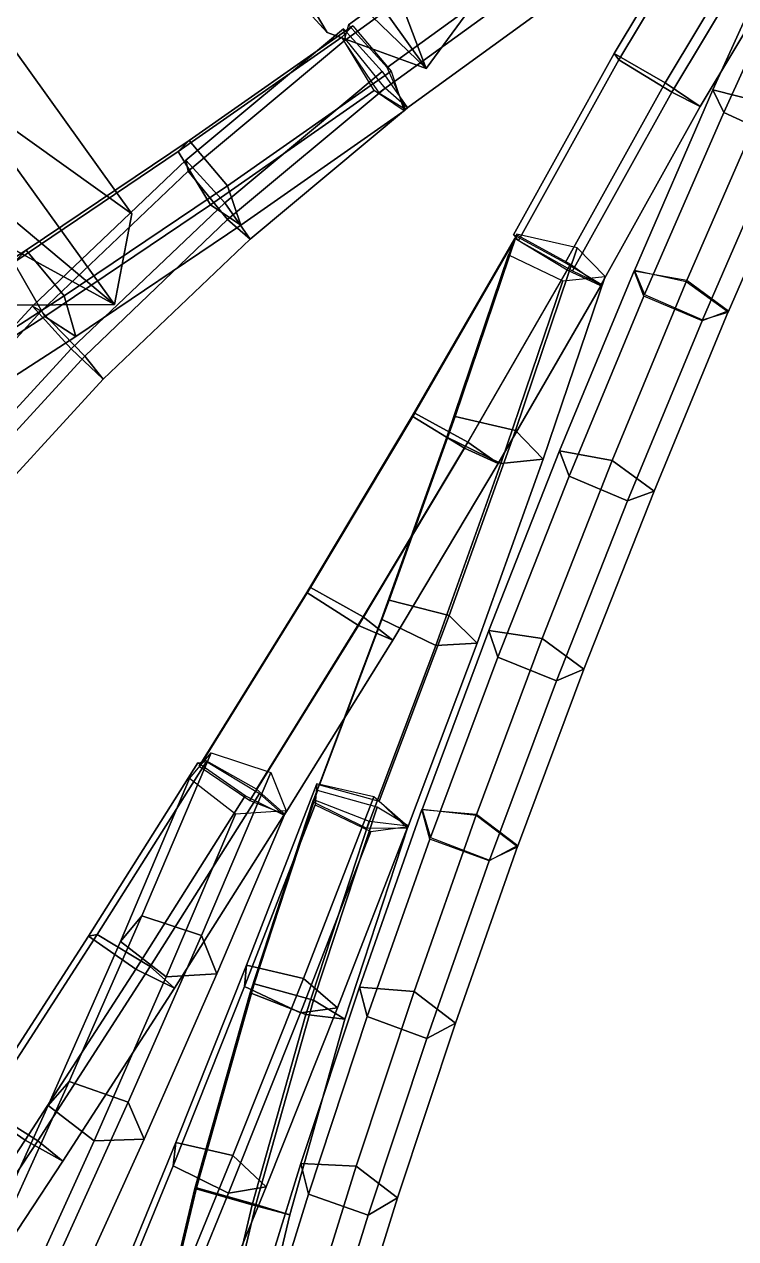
# Model space of a CAD drawing. Header units: metres. Extents: x -488 to 282, y -579 to 399.
# Drawn here: x -213.1 to -176.7, y -378.3 to -316.1 of the extents above; entities that cross this region are included whole.
import ezdxf

# ---------------------------------------------------------------- set-up
doc = ezdxf.new("R2010")
doc.units = ezdxf.units.M

msp = doc.modelspace()

# ---------------------------------------------------------------- linework, layer by layer
at = {"layer": 'coreopsi_1InfInt', "color": 3}
for points in [[(-174.8845, -310.0668, 40.8013), (-180.302, -319.1069, 41.3048), (-182.9151, -317.6157, 39.9604), (-177.4546, -308.5073, 39.4516)], [(-177.4546, -308.5073, 39.4516), (-182.9151, -317.6157, 39.9604), (-182.6781, -317.9369, 36.7445), (-177.2441, -308.873, 36.2386)], [(-177.2441, -308.873, 36.2386), (-182.6781, -317.9369, 36.7445), (-179.973, -319.5949, 36.08526), (-174.5973, -310.6252, 35.5862)], [(-188.1253, -310.0363, 43.4614), (-196.5275, -316.1446, 45.7263), (-196.7646, -316.9756, 42.603), (-188.4032, -310.8971, 40.3497)], [(-186.2059, -312.2674, 44.9437), (-194.5433, -318.3309, 47.19), (-196.5275, -316.1446, 45.7263), (-188.1253, -310.0363, 43.4614)], [(-173.1474, -311.3589, 38.3899), (-178.5129, -320.3139, 38.8875), (-180.302, -319.1069, 41.3048), (-174.8845, -310.0668, 40.8013)], [(-171.0687, -310.9449, 45.3329), (-175.2441, -320.127, 48.06861), (-177.8639, -319.4683, 46.2786), (-173.6473, -310.1988, 43.5176)], [(-173.6473, -310.1988, 43.5176), (-177.8639, -319.4683, 46.2786), (-177.3111, -320.6239, 43.2425), (-173.0606, -311.2838, 40.4617)], [(-188.4032, -310.8971, 40.3497), (-196.7646, -316.9756, 42.603), (-194.9669, -319.6278, 42.1176), (-186.694, -313.6115, 39.8893)], [(-174.5973, -310.6252, 35.5862), (-179.973, -319.5949, 36.08526), (-178.5129, -320.3139, 38.8875), (-173.1474, -311.3589, 38.3899)], [(-173.0606, -311.2838, 40.4617), (-177.3111, -320.6239, 43.2425), (-174.363, -321.9691, 43.229), (-170.1335, -312.6742, 40.462)], [(-185.3437, -314.4535, 42.7123), (-193.6019, -320.4606, 44.9362), (-194.5433, -318.3309, 47.19), (-186.2059, -312.2674, 44.9437)], [(-186.694, -313.6115, 39.8893), (-194.9669, -319.6278, 42.1176), (-193.6019, -320.4606, 44.9362), (-185.3437, -314.4535, 42.7123)], [(-196.309, -316.1964, 45.9947), (-204.6831, -322.0607, 48.5466), (-205.2395, -322.6329, 45.4059), (-196.8654, -316.7686, 42.8539)], [(-194.3431, -318.5149, 47.1177), (-202.7172, -324.3793, 49.6696), (-204.6831, -322.0607, 48.5466), (-196.309, -316.1964, 45.9947)], [(-196.8654, -316.7686, 42.8539), (-205.2395, -322.6329, 45.4059), (-203.5815, -325.359, 44.582), (-195.2074, -319.4947, 42.03008)], [(-180.302, -319.1069, 41.3048), (-185.4261, -328.3227, 41.6776), (-188.0799, -326.9012, 40.3375), (-182.9151, -317.6157, 39.9604)], [(-182.9151, -317.6157, 39.9604), (-188.0799, -326.9012, 40.3375), (-187.8178, -327.1771, 37.1193), (-182.6781, -317.9369, 36.7445)], [(-182.6781, -317.9369, 36.7445), (-187.8178, -327.1771, 37.1193), (-185.0574, -328.739, 36.4544), (-179.973, -319.5949, 36.08526)], [(-193.6662, -320.5417, 44.6814), (-202.0403, -326.406, 47.2333), (-202.7172, -324.3793, 49.6696), (-194.3431, -318.5149, 47.1177)], [(-195.2074, -319.4947, 42.03008), (-203.5815, -325.359, 44.582), (-202.0403, -326.406, 47.2333), (-193.6662, -320.5417, 44.6814)], [(-178.5129, -320.3139, 38.8875), (-183.5877, -329.443, 39.2555), (-185.4261, -328.3227, 41.6776), (-180.302, -319.1069, 41.3048)], [(-179.973, -319.5949, 36.08526), (-185.0574, -328.739, 36.4544), (-183.5877, -329.443, 39.2555), (-178.5129, -320.3139, 38.8875)], [(-175.2441, -320.127, 48.06861), (-179.2288, -329.2968, 51.1125), (-181.888, -328.7253, 49.3509), (-177.8639, -319.4683, 46.2786)], [(-177.8639, -319.4683, 46.2786), (-181.888, -328.7253, 49.3509), (-181.3677, -329.9516, 46.3369), (-177.3111, -320.6239, 43.2425)], [(-173.0928, -321.6637, 46.1946), (-177.0851, -330.8492, 49.2428), (-179.2288, -329.2968, 51.1125), (-175.2441, -320.127, 48.06861)], [(-177.3111, -320.6239, 43.2425), (-181.3677, -329.9516, 46.3369), (-178.3994, -331.2516, 46.3081), (-174.363, -321.9691, 43.229)], [(-204.6831, -322.0607, 48.5466), (-213.0257, -327.6809, 51.3827), (-213.6622, -328.307, 48.2675), (-205.2395, -322.6329, 45.4059)], [(-202.7172, -324.3793, 49.6696), (-211.074, -330.0097, 52.5094), (-213.0257, -327.6809, 51.3827), (-204.6831, -322.0607, 48.5466)], [(-174.363, -321.9691, 43.229), (-178.3994, -331.2516, 46.3081), (-177.0851, -330.8492, 49.2428), (-173.0928, -321.6637, 46.1946)], [(-205.2395, -322.6329, 45.4059), (-213.6622, -328.307, 48.2675), (-212.0689, -331.0773, 47.4635), (-203.5815, -325.359, 44.582)], [(-202.0403, -326.406, 47.2333), (-210.4861, -332.0967, 50.1011), (-211.074, -330.0097, 52.5094), (-202.7172, -324.3793, 49.6696)], [(-203.5815, -325.359, 44.582), (-212.0689, -331.0773, 47.4635), (-210.4861, -332.0967, 50.1011), (-202.0403, -326.406, 47.2333)], [(-187.8711, -326.9077, 40.6183), (-193.1243, -336.0151, 41.3166), (-193.2595, -336.1851, 38.08334), (-188.0063, -327.0777, 37.385)], [(-185.1645, -328.3935, 41.6021), (-190.4177, -337.5009, 42.3004), (-193.1243, -336.0151, 41.3166), (-187.8711, -326.9077, 40.6183)], [(-188.3267, -327.9097, 40.4576), (-191.4907, -337.2572, 36.7641), (-191.0693, -336.2008, 33.7296), (-187.9053, -326.8533, 37.4231)], [(-187.9053, -326.8533, 37.4231), (-191.0693, -336.2008, 33.7296), (-187.9714, -336.9028, 32.8525), (-184.8074, -327.5554, 36.546)], [(-213.0257, -327.6809, 51.3827), (-221.395, -333.0985, 54.5185), (-222.1119, -333.7765, 51.4318), (-213.6622, -328.307, 48.2675)], [(-211.074, -330.0097, 52.5094), (-219.4577, -335.4371, 55.6494), (-221.395, -333.0985, 54.5185), (-213.0257, -327.6809, 51.3827)], [(-188.0063, -327.0777, 37.385), (-193.2595, -336.1851, 38.08334), (-190.5809, -337.8086, 37.05925), (-185.3277, -328.7012, 36.3609)], [(-184.8074, -327.5554, 36.546), (-187.9714, -336.9028, 32.8525), (-186.5526, -338.3762, 35.366), (-183.3886, -329.0287, 39.05955)], [(-213.6622, -328.307, 48.2675), (-222.1119, -333.7765, 51.4318), (-220.5837, -336.5894, 50.6498), (-212.0689, -331.0773, 47.4635)], [(-185.5512, -329.2465, 41.4631), (-188.7152, -338.594, 37.7696), (-191.4907, -337.2572, 36.7641), (-188.3267, -327.9097, 40.4576)], [(-185.3277, -328.7012, 36.3609), (-190.5809, -337.8086, 37.05925), (-188.8548, -338.603, 39.6842), (-183.6016, -329.4956, 38.9859)], [(-183.6016, -329.4956, 38.9859), (-188.8548, -338.603, 39.6842), (-190.4177, -337.5009, 42.3004), (-185.1645, -328.3935, 41.6021)], [(-179.1961, -329.222, 51.08633), (-183.0179, -338.4433, 54.4611), (-185.7148, -337.9588, 52.7308), (-181.8929, -328.7375, 49.356)], [(-181.8929, -328.7375, 49.356), (-185.7148, -337.9588, 52.7308), (-185.2254, -339.2558, 49.7412), (-181.4036, -330.0345, 46.3664)], [(-183.3886, -329.0287, 39.05955), (-186.5526, -338.3762, 35.366), (-188.7152, -338.594, 37.7696), (-185.5512, -329.2465, 41.4631)], [(-177.0597, -330.79, 49.2212), (-180.8815, -340.0113, 52.596), (-183.0179, -338.4433, 54.4611), (-179.1961, -329.222, 51.08633)], [(-210.4861, -332.0967, 50.1011), (-218.9591, -337.5823, 53.2721), (-219.4577, -335.4371, 55.6494), (-211.074, -330.0097, 52.5094)], [(-181.4036, -330.0345, 46.3664), (-185.2254, -339.2558, 49.7412), (-182.238, -340.5106, 49.6957), (-178.4162, -331.2893, 46.3209)], [(-178.4162, -331.2893, 46.3209), (-182.238, -340.5106, 49.6957), (-180.8815, -340.0113, 52.596), (-177.0597, -330.79, 49.2212)], [(-212.0689, -331.0773, 47.4635), (-220.5837, -336.5894, 50.6498), (-218.9591, -337.5823, 53.2721), (-210.4861, -332.0967, 50.1011)], [(-193.1243, -336.0151, 41.3166), (-198.4629, -344.9423, 42.3337), (-198.6493, -345.1976, 39.1085), (-193.2595, -336.1851, 38.08334)], [(-193.2595, -336.1851, 38.08334), (-198.6493, -345.1976, 39.1085), (-196.0118, -346.8905, 38.09014), (-190.5809, -337.8086, 37.05925)], [(-190.4177, -337.5009, 42.3004), (-195.765, -346.4437, 43.3179), (-198.4629, -344.9423, 42.3337), (-193.1243, -336.0151, 41.3166)], [(-191.4907, -337.2572, 36.7641), (-194.8271, -346.574, 33.4033), (-194.4376, -345.606, 30.3353), (-191.0693, -336.2008, 33.7296)], [(-191.0693, -336.2008, 33.7296), (-194.4376, -345.606, 30.3353), (-191.3649, -346.3796, 29.4301), (-187.9714, -336.9028, 32.8525)], [(-187.9714, -336.9028, 32.8525), (-191.3649, -346.3796, 29.4301), (-189.9293, -347.807, 31.9605), (-186.5526, -338.3762, 35.366)], [(-188.8548, -338.603, 39.6842), (-194.2589, -347.6408, 40.7103), (-195.765, -346.4437, 43.3179), (-190.4177, -337.5009, 42.3004)], [(-188.7152, -338.594, 37.7696), (-192.0567, -347.9265, 34.402), (-194.8271, -346.574, 33.4033), (-191.4907, -337.2572, 36.7641)], [(-190.5809, -337.8086, 37.05925), (-196.0118, -346.8905, 38.09014), (-194.2589, -347.6408, 40.7103), (-188.8548, -338.603, 39.6842)], [(-183.0179, -338.4433, 54.4611), (-186.6069, -347.5555, 58.1102), (-189.3394, -347.1578, 56.4141), (-185.7148, -337.9588, 52.7308)], [(-185.7148, -337.9588, 52.7308), (-189.3394, -347.1578, 56.4141), (-188.8795, -348.5251, 53.4512), (-185.2254, -339.2558, 49.7412)], [(-186.5526, -338.3762, 35.366), (-189.9293, -347.807, 31.9605), (-192.0567, -347.9265, 34.402), (-188.7152, -338.594, 37.7696)], [(-180.8815, -340.0113, 52.596), (-184.4774, -349.1392, 56.2504), (-186.6069, -347.5555, 58.1102), (-183.0179, -338.4433, 54.4611)], [(-185.2254, -339.2558, 49.7412), (-188.8795, -348.5251, 53.4512), (-185.8739, -349.735, 53.3875), (-182.238, -340.5106, 49.6957)], [(-182.238, -340.5106, 49.6957), (-185.8739, -349.735, 53.3875), (-184.4774, -349.1392, 56.2504), (-180.8815, -340.0113, 52.596)], [(-198.4629, -344.9423, 42.3337), (-203.9229, -353.7529, 43.672), (-204.1617, -354.0924, 40.4581), (-198.6493, -345.1976, 39.1085)], [(-195.765, -346.4437, 43.3179), (-201.234, -355.2697, 44.6574), (-203.9229, -353.7529, 43.672), (-198.4629, -344.9423, 42.3337)], [(-198.6493, -345.1976, 39.1085), (-204.1617, -354.0924, 40.4581), (-201.5663, -355.8539, 39.4478), (-196.0118, -346.8905, 38.09014)], [(-194.8271, -346.574, 33.4033), (-198.3572, -355.9243, 30.3474), (-198.0014, -355.0452, 27.2487), (-194.4376, -345.606, 30.3353)], [(-194.4376, -345.606, 30.3353), (-198.0014, -355.0452, 27.2487), (-194.9554, -355.8907, 26.3177), (-191.3649, -346.3796, 29.4301)], [(-196.0118, -346.8905, 38.09014), (-201.5663, -355.8539, 39.4478), (-199.7859, -356.5607, 42.06171), (-194.2589, -347.6408, 40.7103)], [(-194.2589, -347.6408, 40.7103), (-199.7859, -356.5607, 42.06171), (-201.234, -355.2697, 44.6574), (-195.765, -346.4437, 43.3179)], [(-192.0567, -347.9265, 34.402), (-195.5923, -357.2926, 31.3397), (-198.3572, -355.9243, 30.3474), (-194.8271, -346.574, 33.4033)], [(-191.3649, -346.3796, 29.4301), (-194.9554, -355.8907, 26.3177), (-193.5019, -357.2719, 28.8635), (-189.9293, -347.807, 31.9605)], [(-186.6069, -347.5555, 58.1102), (-189.9912, -356.6225, 62.05541), (-192.7574, -356.3112, 60.3963), (-189.3394, -347.1578, 56.4141)], [(-189.3394, -347.1578, 56.4141), (-192.7574, -356.3112, 60.3963), (-192.3255, -357.7486, 57.4626), (-188.8795, -348.5251, 53.4512)], [(-184.4774, -349.1392, 56.2504), (-187.8684, -358.2217, 60.2013), (-189.9912, -356.6225, 62.05541), (-186.6069, -347.5555, 58.1102)], [(-189.9293, -347.807, 31.9605), (-193.5019, -357.2719, 28.8635), (-195.5923, -357.2926, 31.3397), (-192.0567, -347.9265, 34.402)], [(-188.8795, -348.5251, 53.4512), (-192.3255, -357.7486, 57.4626), (-189.3028, -358.9137, 57.3791), (-185.8739, -349.735, 53.3875)], [(-185.8739, -349.735, 53.3875), (-189.3028, -358.9137, 57.3791), (-187.8684, -358.2217, 60.2013), (-184.4774, -349.1392, 56.2504)], [(-203.5525, -353.4221, 43.7267), (-207.0975, -361.762, 49.1031), (-208.2034, -363.0664, 46.3505), (-204.6584, -354.7264, 40.9741)], [(-200.5049, -354.428, 44.1757), (-204.0499, -362.768, 49.5521), (-207.0975, -361.762, 49.1031), (-203.5525, -353.4221, 43.7267)], [(-203.7854, -353.8568, 43.8863), (-209.3921, -362.7224, 44.8829), (-209.8419, -362.7986, 41.6746), (-204.2352, -353.933, 40.678)], [(-204.2352, -353.933, 40.678), (-209.8419, -362.7986, 41.6746), (-207.4129, -364.4839, 40.3474), (-201.8062, -355.6183, 39.3508)], [(-201.0743, -355.4942, 44.5719), (-206.681, -364.3599, 45.5685), (-209.3921, -362.7224, 44.8829), (-203.7854, -353.8568, 43.8863)], [(-204.6584, -354.7264, 40.9741), (-208.2034, -363.0664, 46.3505), (-205.8497, -364.8907, 45.07265), (-202.3047, -356.5508, 39.6962)], [(-199.7221, -356.3909, 41.6471), (-203.2671, -364.7308, 47.02354), (-204.0499, -362.768, 49.5521), (-200.5049, -354.428, 44.1757)], [(-198.2361, -356.0807, 30.5384), (-201.8409, -365.3726, 27.1187), (-201.747, -364.286, 24.06719), (-198.1422, -354.9941, 27.4869)], [(-198.1422, -354.9941, 27.4869), (-201.747, -364.286, 24.06719), (-198.8275, -364.9654, 22.8356), (-195.2227, -355.6735, 26.2554)], [(-201.8062, -355.6183, 39.3508), (-207.4129, -364.4839, 40.3474), (-205.4393, -365.465, 42.7231), (-199.8326, -356.5993, 41.7265)], [(-199.8326, -356.5993, 41.7265), (-205.4393, -365.465, 42.7231), (-206.681, -364.3599, 45.5685), (-201.0743, -355.4942, 44.5719)], [(-195.3756, -357.4418, 31.2213), (-198.9804, -366.7337, 27.8016), (-201.8409, -365.3726, 27.1187), (-198.2361, -356.0807, 30.5384)], [(-195.2227, -355.6735, 26.2554), (-198.8275, -364.9654, 22.8356), (-197.0899, -366.4782, 25.1145), (-193.4851, -357.1863, 28.5343)], [(-202.3047, -356.5508, 39.6962), (-205.8497, -364.8907, 45.07265), (-203.2671, -364.7308, 47.02354), (-199.7221, -356.3909, 41.6471)], [(-189.9635, -356.5486, 62.02182), (-193.1668, -365.6335, 66.2918), (-195.9647, -365.408, 64.6725), (-192.7615, -356.3232, 60.4025)], [(-192.7615, -356.3232, 60.4025), (-195.9647, -365.408, 64.6725), (-195.5592, -366.9151, 61.7702), (-192.3559, -357.8303, 57.5002)], [(-187.8469, -358.1634, 60.174), (-191.0502, -367.2482, 64.4441), (-193.1668, -365.6335, 66.2918), (-189.9635, -356.5486, 62.02182)], [(-193.4851, -357.1863, 28.5343), (-197.0899, -366.4782, 25.1145), (-198.9804, -366.7337, 27.8016), (-195.3756, -357.4418, 31.2213)], [(-192.3559, -357.8303, 57.5002), (-195.5592, -366.9151, 61.7702), (-192.5203, -368.0358, 61.6656), (-189.317, -358.951, 57.3956)], [(-189.317, -358.951, 57.3956), (-192.5203, -368.0358, 61.6656), (-191.0502, -367.2482, 64.4441), (-187.8469, -358.1634, 60.174)], [(-207.0975, -361.762, 49.1031), (-210.8288, -370.2499, 54.1994), (-211.8974, -371.4653, 51.3919), (-208.2034, -363.0664, 46.3505)], [(-204.0499, -362.768, 49.5521), (-207.7991, -371.2977, 54.6732), (-210.8288, -370.2499, 54.1994), (-207.0975, -361.762, 49.1031)], [(-209.3921, -362.7224, 44.8829), (-215.1168, -371.5964, 45.5315), (-215.5077, -371.5788, 42.3146), (-209.8419, -362.7986, 41.6746)], [(-209.8419, -362.7986, 41.6746), (-215.5077, -371.5788, 42.3146), (-213.0696, -373.2489, 40.9851), (-207.4129, -364.4839, 40.3474)], [(-206.681, -364.3599, 45.5685), (-212.4333, -373.2775, 46.2201), (-215.1168, -371.5964, 45.5315), (-209.3921, -362.7224, 44.8829)], [(-208.2034, -363.0664, 46.3505), (-211.8974, -371.4653, 51.3919), (-209.538, -373.2756, 50.1043), (-205.8497, -364.8907, 45.07265)], [(-203.2671, -364.7308, 47.02354), (-206.9893, -373.1959, 52.1041), (-207.7991, -371.2977, 54.6732), (-204.0499, -362.768, 49.5521)], [(-205.4393, -365.465, 42.7231), (-211.149, -374.3142, 43.3679), (-212.4333, -373.2775, 46.2201), (-206.681, -364.3599, 45.5685)], [(-201.8409, -365.3726, 27.1187), (-205.5021, -374.5568, 23.3521), (-205.3708, -373.3727, 20.3385), (-201.747, -364.286, 24.06719)], [(-201.747, -364.286, 24.06719), (-205.3708, -373.3727, 20.3385), (-202.4455, -374.0359, 19.1122), (-198.8275, -364.9654, 22.8356)], [(-207.4129, -364.4839, 40.3474), (-213.0696, -373.2489, 40.9851), (-211.149, -374.3142, 43.3679), (-205.4393, -365.465, 42.7231)], [(-205.8497, -364.8907, 45.07265), (-209.538, -373.2756, 50.1043), (-206.9893, -373.1959, 52.1041), (-203.2671, -364.7308, 47.02354)], [(-198.8275, -364.9654, 22.8356), (-202.4455, -374.0359, 19.1122), (-200.7415, -375.6362, 21.3565), (-197.0899, -366.4782, 25.1145)], [(-198.9804, -366.7337, 27.8016), (-202.6591, -375.9629, 24.01655), (-205.5021, -374.5568, 23.3521), (-201.8409, -365.3726, 27.1187)], [(-193.1668, -365.6335, 66.2918), (-196.1297, -374.5775, 70.8144), (-198.9574, -374.4373, 69.2377), (-195.9647, -365.408, 64.6725)], [(-195.9647, -365.408, 64.6725), (-198.9574, -374.4373, 69.2377), (-198.5765, -376.0138, 66.369), (-195.5592, -366.9151, 61.7702)], [(-191.0502, -367.2482, 64.4441), (-194.0191, -376.2077, 68.9735), (-196.1297, -374.5775, 70.8144), (-193.1668, -365.6335, 66.2918)], [(-197.0899, -366.4782, 25.1145), (-200.7415, -375.6362, 21.3565), (-202.6591, -375.9629, 24.01655), (-198.9804, -366.7337, 27.8016)], [(-195.5592, -366.9151, 61.7702), (-198.5765, -376.0138, 66.369), (-195.5226, -377.0903, 66.2418), (-192.5203, -368.0358, 61.6656)], [(-192.5203, -368.0358, 61.6656), (-195.5226, -377.0903, 66.2418), (-194.0191, -376.2077, 68.9735), (-191.0502, -367.2482, 64.4441)], [(-210.8288, -370.2499, 54.1994), (-214.7286, -378.8416, 58.9864), (-215.7579, -379.9669, 56.1271), (-211.8974, -371.4653, 51.3919)], [(-207.7991, -371.2977, 54.6732), (-211.7176, -379.9316, 59.4835), (-214.7286, -378.8416, 58.9864), (-210.8288, -370.2499, 54.1994)], [(-215.5077, -371.5788, 42.3146), (-221.2615, -380.3202, 42.6042), (-218.814, -381.9751, 41.2731), (-213.0696, -373.2489, 40.9851)], [(-212.4333, -373.2775, 46.2201), (-218.275, -382.1559, 46.516), (-220.9303, -380.4312, 45.8259), (-215.1168, -371.5964, 45.5315)], [(-211.8974, -371.4653, 51.3919), (-215.7579, -379.9669, 56.1271), (-213.3927, -381.763, 54.8304), (-209.538, -373.2756, 50.1043)], [(-206.9893, -373.1959, 52.1041), (-210.8795, -381.7644, 56.8762), (-211.7176, -379.9316, 59.4835), (-207.7991, -371.2977, 54.6732)], [(-213.0696, -373.2489, 40.9851), (-218.814, -381.9751, 41.2731), (-216.9473, -383.1245, 43.6597), (-211.149, -374.3142, 43.3679)], [(-211.149, -374.3142, 43.3679), (-216.9473, -383.1245, 43.6597), (-218.275, -382.1559, 46.516), (-212.4333, -373.2775, 46.2201)], [(-209.538, -373.2756, 50.1043), (-213.3927, -381.763, 54.8304), (-210.8795, -381.7644, 56.8762), (-206.9893, -373.1959, 52.1041)], [(-205.5021, -374.5568, 23.3521), (-209.2012, -383.5833, 19.2561), (-209.0322, -382.3033, 16.2838), (-205.3708, -373.3727, 20.3385)], [(-205.3708, -373.3727, 20.3385), (-209.0322, -382.3033, 16.2838), (-206.1009, -382.9508, 15.0634), (-202.4455, -374.0359, 19.1122)], [(-202.4455, -374.0359, 19.1122), (-206.1009, -382.9508, 15.0634), (-204.4308, -384.637, 17.2699), (-200.7415, -375.6362, 21.3565)], [(-202.6591, -375.9629, 24.01655), (-206.3758, -385.0338, 19.9003), (-209.2012, -383.5833, 19.2561), (-205.5021, -374.5568, 23.3521)], [(-196.1297, -374.5775, 70.8144), (-198.8762, -383.444, 75.6176), (-201.7316, -383.3884, 74.08622), (-198.9574, -374.4373, 69.2377)], [(-198.9574, -374.4373, 69.2377), (-201.7316, -383.3884, 74.08622), (-201.3738, -385.0335, 71.2534), (-198.5765, -376.0138, 66.369)], [(-194.0191, -376.2077, 68.9735), (-196.7712, -385.0896, 73.784), (-198.8762, -383.444, 75.6176), (-196.1297, -374.5775, 70.8144)], [(-200.7415, -375.6362, 21.3565), (-204.4308, -384.637, 17.2699), (-206.3758, -385.0338, 19.9003), (-202.6591, -375.9629, 24.01655)], [(-198.5765, -376.0138, 66.369), (-201.3738, -385.0335, 71.2534), (-198.3059, -386.0663, 71.1022), (-195.5226, -377.0903, 66.2418)], [(-195.5226, -377.0903, 66.2418), (-198.3059, -386.0663, 71.1022), (-196.7712, -385.0896, 73.784), (-194.0191, -376.2077, 68.9735)]]:
    msp.add_3dface(points, dxfattribs=at)
at = {"layer": 'coreopsi_1Pdcel', "color": 3}
for points in [[(-215.4744, -308.8777, 191.6409), (-221.242, -317.2183, 190.9633), (-218.5852, -319.0237, 190.6306), (-212.6939, -310.4869, 191.3127)], [(-211.5113, -311.0773, 194.2591), (-217.604, -319.9333, 193.5697), (-219.7009, -318.6608, 195.7533), (-213.6082, -309.8047, 196.4427)], [(-212.6939, -310.4869, 191.3127), (-218.5852, -319.0237, 190.6306), (-217.604, -319.9333, 193.5697), (-211.5113, -311.0773, 194.2591)], [(-194.7982, -318.5297, 47.2385), (-202.8585, -325.26, 48.112), (-204.8427, -323.0737, 46.6483), (-196.7824, -316.3434, 45.7747)], [(-196.7824, -316.3434, 45.7747), (-204.8427, -323.0737, 46.6483), (-204.7254, -323.6283, 43.4577), (-196.6651, -316.898, 42.5841)], [(-196.6651, -316.898, 42.5841), (-204.7254, -323.6283, 43.4577), (-202.7099, -326.1105, 42.9308), (-194.6496, -319.3802, 42.05724)], [(-193.5024, -320.3829, 44.9173), (-201.5627, -327.1132, 45.7908), (-202.8585, -325.26, 48.112), (-194.7982, -318.5297, 47.2385)], [(-194.6496, -319.3802, 42.05724), (-202.7099, -326.1105, 42.9308), (-201.5627, -327.1132, 45.7908), (-193.5024, -320.3829, 44.9173)], [(-202.8585, -325.26, 48.112), (-210.7218, -332.7375, 47.6025), (-212.706, -330.5512, 46.1387), (-204.8427, -323.0737, 46.6483)], [(-204.8427, -323.0737, 46.6483), (-212.706, -330.5512, 46.1387), (-212.2497, -330.8032, 42.9404), (-204.7254, -323.6283, 43.4577)], [(-204.7254, -323.6283, 43.4577), (-212.2497, -330.8032, 42.9404), (-210.0258, -333.0995, 42.4087), (-202.7099, -326.1105, 42.9308)], [(-201.5627, -327.1132, 45.7908), (-209.0869, -334.2881, 45.2735), (-210.7218, -332.7375, 47.6025), (-202.8585, -325.26, 48.112)], [(-202.7099, -326.1105, 42.9308), (-210.0258, -333.0995, 42.4087), (-209.0869, -334.2881, 45.2735), (-201.5627, -327.1132, 45.7908)], [(-210.7218, -332.7375, 47.6025), (-217.9631, -340.6015, 45.6723), (-219.9473, -338.4152, 44.2086), (-212.706, -330.5512, 46.1387)], [(-212.706, -330.5512, 46.1387), (-219.9473, -338.4152, 44.2086), (-219.1745, -338.3452, 41.06232), (-212.2497, -330.8032, 42.9404)], [(-212.2497, -330.8032, 42.9404), (-219.1745, -338.3452, 41.06232), (-216.7561, -340.4435, 40.5626), (-210.0258, -333.0995, 42.4087)], [(-209.0869, -334.2881, 45.2735), (-216.0117, -341.8301, 43.3954), (-217.9631, -340.6015, 45.6723), (-210.7218, -332.7375, 47.6025)], [(-210.0258, -333.0995, 42.4087), (-216.7561, -340.4435, 40.5626), (-216.0117, -341.8301, 43.3954), (-209.0869, -334.2881, 45.2735)], [(-198.3158, -355.807, 30.376), (-201.5612, -365.6972, 28.739), (-201.3526, -365.2358, 25.5382), (-198.1072, -355.3456, 27.1753)], [(-198.1072, -355.3456, 27.1753), (-201.3526, -365.2358, 25.5382), (-198.3066, -366.0812, 24.6072), (-195.0612, -356.1911, 26.2443)], [(-195.4605, -356.9186, 31.4311), (-198.7059, -366.8087, 29.794), (-201.5612, -365.6972, 28.739), (-198.3158, -355.807, 30.376)], [(-195.0612, -356.1911, 26.2443), (-198.3066, -366.0812, 24.6072), (-196.706, -367.0447, 27.2551), (-193.4606, -357.1546, 28.8922)], [(-193.4606, -357.1546, 28.8922), (-196.706, -367.0447, 27.2551), (-198.7059, -366.8087, 29.794), (-195.4605, -356.9186, 31.4311)], [(-201.5612, -365.6972, 28.739), (-204.3861, -375.7152, 28.594), (-204.3095, -375.687, 25.3545), (-201.3526, -365.2358, 25.5382)], [(-201.3526, -365.2358, 25.5382), (-204.3095, -375.687, 25.3545), (-201.2636, -376.5324, 24.4235), (-198.3066, -366.0812, 24.6072)], [(-198.7059, -366.8087, 29.794), (-201.4496, -376.5606, 29.6729), (-204.3861, -375.7152, 28.594), (-201.5612, -365.6972, 28.739)], [(-198.3066, -366.0812, 24.6072), (-201.2636, -376.5324, 24.4235), (-199.5309, -377.0628, 27.1102), (-196.706, -367.0447, 27.2551)], [(-196.706, -367.0447, 27.2551), (-199.5309, -377.0628, 27.1102), (-201.4496, -376.5606, 29.6729), (-198.7059, -366.8087, 29.794)], [(-204.3861, -375.7152, 28.594), (-206.7706, -385.7615, 29.9157), (-206.8082, -386.1726, 26.7015), (-204.3095, -375.687, 25.3545)], [(-204.3095, -375.687, 25.3545), (-206.8082, -386.1726, 26.7015), (-203.7622, -387.018, 25.7706), (-201.2636, -376.5324, 24.4235)], [(-201.4496, -376.5606, 29.6729), (-203.7639, -386.337, 30.979), (-206.7706, -385.7615, 29.9157), (-204.3861, -375.7152, 28.594)], [(-199.5309, -377.0628, 27.1102), (-201.9153, -387.1091, 28.4318), (-203.7639, -386.337, 30.979), (-201.4496, -376.5606, 29.6729)], [(-201.2636, -376.5324, 24.4235), (-203.7622, -387.018, 25.7706), (-201.9153, -387.1091, 28.4318), (-199.5309, -377.0628, 27.1102)]]:
    msp.add_3dface(points, dxfattribs=at)
at = {"layer": 'coreopsi_1Petal1', "color": 3}
for points in [[(-192.541, -318.3785, 199.9855), (-196.1885, -308.7892, 206.368), (-199.1272, -309.1535, 204.675)], [(-192.541, -318.3785, 199.9855), (-199.1272, -309.1535, 204.675), (-196.1885, -308.7892, 206.368)], [(-192.541, -318.3785, 199.9855), (-190.552, -315.6619, 203.6138), (-196.1885, -308.7892, 206.368)], [(-192.541, -318.3785, 199.9855), (-196.1885, -308.7892, 206.368), (-190.552, -315.6619, 203.6138)], [(-203.9241, -309.6405, 200.9475), (-197.6125, -316.5298, 199.0073), (-201.812, -309.4398, 203.1854)], [(-203.9241, -309.6405, 200.9475), (-201.812, -309.4398, 203.1854), (-197.6125, -316.5298, 199.0073)], [(-199.1272, -309.1535, 204.675), (-201.812, -309.4398, 203.1854), (-192.541, -318.3785, 199.9855)], [(-199.1272, -309.1535, 204.675), (-192.541, -318.3785, 199.9855), (-201.812, -309.4398, 203.1854)], [(-201.812, -309.4398, 203.1854), (-197.6125, -316.5298, 199.0073), (-192.541, -318.3785, 199.9855)], [(-201.812, -309.4398, 203.1854), (-192.541, -318.3785, 199.9855), (-197.6125, -316.5298, 199.0073)], [(-216.3354, -319.5947, 283.353), (-207.6218, -325.8193, 282.7248), (-214.5238, -316.1973, 284.7585)], [(-216.3354, -319.5947, 283.353), (-214.5238, -316.1973, 284.7585), (-207.6218, -325.8193, 282.7248)], [(-208.5029, -330.4549, 279.5164), (-216.3354, -319.5947, 283.353), (-219.2454, -321.4742, 281.4927)], [(-208.5029, -330.4549, 279.5164), (-219.2454, -321.4742, 281.4927), (-216.3354, -319.5947, 283.353)], [(-208.5029, -330.4549, 279.5164), (-207.6218, -325.8193, 282.7248), (-216.3354, -319.5947, 283.353)], [(-208.5029, -330.4549, 279.5164), (-216.3354, -319.5947, 283.353), (-207.6218, -325.8193, 282.7248)], [(-219.2454, -321.4742, 281.4927), (-221.9258, -323.1251, 279.8412), (-208.5029, -330.4549, 279.5164)], [(-219.2454, -321.4742, 281.4927), (-208.5029, -330.4549, 279.5164), (-221.9258, -323.1251, 279.8412)], [(-221.9258, -323.1251, 279.8412), (-214.5471, -330.4883, 277.6567), (-208.5029, -330.4549, 279.5164)], [(-221.9258, -323.1251, 279.8412), (-208.5029, -330.4549, 279.5164), (-214.5471, -330.4883, 277.6567)]]:
    msp.add_3dface(points, dxfattribs=at)

doc.saveas('drawing.dxf')
